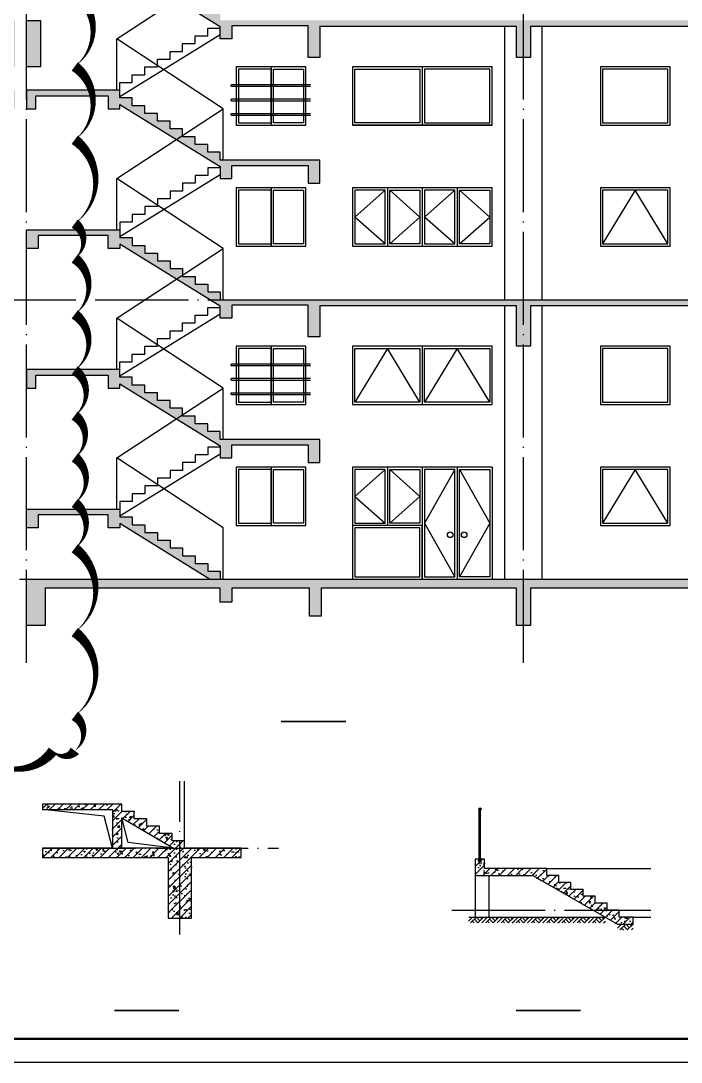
# Model space of a CAD drawing. Extents: x 6843040 to 15500510, y -6507076 to -4940511.
# Drawn here: x 7890924 to 7905111, y -6077476 to -6055108 of the extents above; entities that cross this region are included whole.
import ezdxf

# ---------------------------------------------------------------- set-up
doc = ezdxf.new("R2010")
doc.units = 0
doc.header["$LTSCALE"] = 1000
doc.header["$MEASUREMENT"] = 0
doc.linetypes.add('DASH', pattern=[0.35, 0.25, -0.1])
doc.linetypes.add('DOTE', pattern=[2.42, 2, -0.2, 0.02, -0.2])
for name, color, linetype in [('COLUMN', 10, 'Continuous'), ('DIM_SYMB', 3, 'Continuous'), ('DOTE', 8, 'DOTE'), ('E_LINE_4', 5, 'Continuous'), ('E_LINE_5', 8, 'Continuous'), ('FLOOR', 9, 'Continuous'), ('plan-1', 40, 'Continuous'), ('PUB_HACTH', 8, 'Continuous'), ('PUB_HATCH', 8, 'Continuous'), ('PUB_TITLE', 4, 'Continuous'), ('RAIL', 163, 'Continuous'), ('S_E_STAIR', 4, 'Continuous'), ('WALL6', 5, 'Continuous'), ('WINDOW', 4, 'Continuous')]:
    doc.layers.add(name, color=color, linetype=linetype)
doc.layers.add('DIM_MODI', color=6, linetype='Continuous', plot=False)
pattern_1 = [(45, (0, 0), (-88.3883476, 88.3883476), []), (50, (0, 0), (358.630091, -31.3760675), [37.5, -412.5]), (355, (0, 0), (-69.375667, 376.096067), [30, -330]), (100.4514, (29.9, -2.6), (289.254691, 344.719771), [31.870095, -350.571056]), (46.1842, (0, 100), (533.620524, -82.759507), [56.25, -618.75]), (96.6356, (44.47, 93.1), (467.331353, 487.058935), [47.805144, -525.8565]), (351.1842, (0, 100), (467.330973, 487.0593), [45, -495]), (21, (50, 75), (298.453526, -201.309445), [37.5, -412.5]), (326, (50, 75), (121.657666, 362.575023), [30, -330]), (71.4514, (74.87, 58.22), (420.111314, 161.265248), [31.870095, -350.571056]), (37.5, (0, 0), (6.0799277, 166.4469269), [0, -326, 0, -335, 0, -331.25]), (7.5, (0, 0), (131.5347687, 197.205856), [0, -191, 0, -318.5, 0, -126.25]), (327.5, (-111.5, 0), (266.911218, -11.2774359), [0, -125, 0, -390, 0, -517.5]), (317.5, (-161.5, 0), (291.5930847, 50.052491), [0, -162.5, 0, -259, 0, -367.5])]

# ---------------------------------------------------------------- blocks, each defined once
blk = doc.blocks.new('hllm3')
at = {"layer": 'RAIL'}
for points in [[(7884700, -6056483), (7886399, -6056483, -1), (7886399, -6056513), (7884700, -6056513)], [(7884700, -6056793), (7886399, -6056793, -1), (7886399, -6056823), (7884700, -6056823)], [(7884700, -6057103), (7886399, -6057103, -1), (7886399, -6057133), (7884700, -6057133)]]:
    blk.add_lwpolyline(points, format="xyb", dxfattribs=at)
blk = doc.blocks.new('gtdwer34')
at = {"layer": 'WALL6'}
h = blk.add_hatch(dxfattribs=at)
h.set_pattern_fill('ANSI32', color=256, scale=2, style=0)
h.set_pattern_definition([(45, (2115741.957, -882245.928), (-6.73519209, 6.73519209), []), (45, (2115746.447, -882245.928), (-6.73519209, 6.73519209), [])])
h.paths.add_polyline_path([(44309, -285947), (44243, -285947), (44243, -285953), (44309, -285953)])
for p, q in [((44261, -285909), (44261, -284869)), ((44291, -285909), (44291, -284869))]:
    blk.add_line(p, q, dxfattribs=at)
at = {"layer": 'WALL6', "linetype": 'DASH', "ltscale": 0.05}
for p, q in [((44261, -285947), (44261, -285909)), ((44291, -285947), (44291, -285909))]:
    blk.add_line(p, q, dxfattribs=at)
at = {"layer": 'WALL6'}
blk.add_lwpolyline([(44243, -285947), (44309, -285947), (44309, -285953), (44243, -285953)], close=True, dxfattribs=at)
for points in [[(44250, -285924), (44250, -285920, 0.231992), (44261, -285909), (44291, -285909)], [(44303, -285924), (44303, -285920, -0.231992), (44291, -285909), (44286, -285909)]]:
    blk.add_lwpolyline(points, format="xyb", dxfattribs=at)
blk.add_lwpolyline([(44303, -285920), (44250, -285920)], dxfattribs=at)
at = {"layer": 'WALL6', "linetype": 'DASH', "ltscale": 0.05}
for points in [[(44288, -286022), (44304, -286022), (44304, -285955), (44251, -285955), (44251, -286022), (44268, -286022)], [(44304, -286022), (44304, -285955), (44251, -285955), (44251, -286022), (44268, -286022)], [(44288, -286017), (44299, -286017), (44299, -285960), (44256, -285960), (44256, -286017), (44268, -286017)], [(44268, -286017), (44268, -286022)], [(44288, -286017), (44288, -286022)]]:
    blk.add_lwpolyline(points, dxfattribs=at)
at = {"layer": 'WALL6'}
for radius in [25, 20]:
    blk.add_circle((44276, -284849), radius, dxfattribs=at)
blk = doc.blocks.new('$LinePat$素土夯实')
at = {"color": 0}
for p, q in [((0, -210), (210, 0)), ((120, -300), (420, 0)), ((420, 0), (608, -188)), ((495, -300), (795, 0)), ((615, 0), (705, -90)), ((210, -210), (300, -300)), ((315, -105), (502, -293)), ((705, -300), (795, -210))]:
    blk.add_line(p, q, dxfattribs=at)

msp = doc.modelspace()

# ---------------------------------------------------------------- hatches: boundary and pattern name
at = {"layer": 'PUB_HATCH'}
h = msp.add_hatch(dxfattribs=at)
h.set_pattern_fill('钢筋混凝土', color=256, scale=50, style=0)
h.set_pattern_definition(pattern_1)
h.paths.add_polyline_path([(7894980.8, -6067097.8), (7893049.3, -6065905.5), (7893049.3, -6065997.8), (7892799.3, -6065997.8), (7892799.3, -6065717.8), (7891299.3, -6065717.8), (7891299.3, -6065997.8), (7891049.3, -6065997.8), (7891049.3, -6065597.8), (7893049.3, -6065597.8), (7893049.3, -6065764.5), (7893319.3, -6065764.5), (7893319.3, -6065931.1), (7893589.3, -6065931.1), (7893589.3, -6066097.8), (7893859.3, -6066097.8), (7893859.3, -6066264.5), (7894129.3, -6066264.5), (7894129.3, -6066431.1), (7894399.3, -6066431.1), (7894399.3, -6066597.8), (7894669.3, -6066597.8), (7894669.3, -6066764.5), (7894939.3, -6066764.5), (7894939.3, -6066931.1), (7895209.3, -6066931.1), (7895209.3, -6067097.8), (7905924.3, -6067097.8), (7905924.3, -6067497.8), (7908724.3, -6067497.8), (7908724.3, -6067097.8), (7909024.3, -6067097.8), (7909024.3, -6067497.8), (7912524.3, -6067497.8), (7912524.3, -6067097.8), (7912824.3, -6067097.8), (7912824.3, -6068097.8), (7912524.3, -6068097.8), (7912524.3, -6067697.8), (7909024.3, -6067697.8), (7909024.3, -6067897.8), (7908724.3, -6067897.8), (7908724.3, -6067697.8), (7905924.3, -6067697.8), (7905924.3, -6068097.8), (7905624.3, -6068097.8), (7905624.3, -6067297.8), (7901874.3, -6067297.8), (7901874.3, -6068097.8), (7901574.3, -6068097.8), (7901574.3, -6067297.8), (7897373.9, -6067297.8), (7897373.9, -6067897.8), (7897123.9, -6067897.8), (7897123.9, -6067297.8), (7895459.3, -6067297.8), (7895459.3, -6067597.8), (7895209.3, -6067597.8), (7895209.3, -6067297.8), (7891449.3, -6067297.8), (7891449.3, -6068097.8), (7891049.3, -6068097.8), (7891049.3, -6067097.8)])
h.paths.add_polyline_path([(7895209.3, -6064238.8), (7895209.3, -6064497.8), (7895459.3, -6064497.8), (7895459.3, -6064217.8), (7897098.9, -6064217.8), (7897098.9, -6064597.8), (7897348.9, -6064597.8), (7897348.9, -6064097.8), (7895209.3, -6064097.8), (7895209.3, -6063931.1), (7894939.3, -6063931.1), (7894939.3, -6063764.5), (7894669.3, -6063764.5), (7894669.3, -6063597.8), (7894399.3, -6063597.8), (7894399.3, -6063431.1), (7894129.3, -6063431.1), (7894129.3, -6063264.5), (7893859.3, -6063264.5), (7893859.3, -6063097.8), (7893589.3, -6063097.8), (7893589.3, -6062931.1), (7893319.3, -6062931.1), (7893319.3, -6062764.5), (7893049.3, -6062764.5), (7893049.3, -6062597.8), (7891049.3, -6062597.8), (7891049.3, -6062997.8), (7891249.3, -6062997.8), (7891249.3, -6062717.8), (7892799.3, -6062717.8), (7892799.3, -6062997.8), (7893049.3, -6062997.8), (7893049.3, -6062905.5)])
h.paths.add_polyline_path([(7908724.3, -6061227.8), (7905924.3, -6061227.8), (7905924.3, -6062097.8), (7905624.3, -6062097.8), (7905624.3, -6061227.8), (7901874.3, -6061227.8), (7901874.3, -6062097.8), (7901574.3, -6062097.8), (7901574.3, -6061227.8), (7897348.9, -6061227.8), (7897348.9, -6061897.8), (7897098.9, -6061897.8), (7897098.9, -6061217.8), (7895459.3, -6061217.8), (7895459.3, -6061497.8), (7895209.3, -6061497.8), (7895209.3, -6061238.8), (7893049.3, -6059905.5), (7893049.3, -6059997.8), (7892799.3, -6059997.8), (7892799.3, -6059717.8), (7891299.3, -6059717.8), (7891299.3, -6059997.8), (7891049.3, -6059997.8), (7891049.3, -6059597.8), (7893049.3, -6059597.8), (7893049.3, -6059764.5), (7893319.3, -6059764.5), (7893319.3, -6059931.1), (7893589.3, -6059931.1), (7893589.3, -6060097.8), (7893859.3, -6060097.8), (7893859.3, -6060264.5), (7894129.3, -6060264.5), (7894129.3, -6060431.1), (7894399.3, -6060431.1), (7894399.3, -6060597.8), (7894669.3, -6060597.8), (7894669.3, -6060764.5), (7894939.3, -6060764.5), (7894939.3, -6060931.1), (7895209.3, -6060931.1), (7895209.3, -6061097.8), (7912824.3, -6061097.8), (7912824.3, -6062097.8), (7912524.3, -6062097.8), (7912524.3, -6061227.8), (7909024.3, -6061227.8), (7909024.3, -6061897.8), (7908724.3, -6061897.8)])
h.paths.add_polyline_path([(7895209.3, -6058238.8), (7895209.3, -6058497.8), (7895459.3, -6058497.8), (7895459.3, -6058217.8), (7897098.9, -6058217.8), (7897098.9, -6058597.8), (7897348.9, -6058597.8), (7897348.9, -6058097.8), (7895209.3, -6058097.8), (7895209.3, -6057931.1), (7894939.3, -6057931.1), (7894939.3, -6057764.5), (7894669.3, -6057764.5), (7894669.3, -6057597.8), (7894399.3, -6057597.8), (7894399.3, -6057431.1), (7894129.3, -6057431.1), (7894129.3, -6057264.5), (7893859.3, -6057264.5), (7893859.3, -6057097.8), (7893589.3, -6057097.8), (7893589.3, -6056931.1), (7893319.3, -6056931.1), (7893319.3, -6056764.5), (7893049.3, -6056764.5), (7893049.3, -6056597.8), (7891049.3, -6056597.8), (7891049.3, -6056997.8), (7891249.3, -6056997.8), (7891249.3, -6056717.8), (7892799.3, -6056717.8), (7892799.3, -6056997.8), (7893049.3, -6056997.8), (7893049.3, -6056905.5)])
h.paths.add_polyline_path([(7886639.3, -6058238.8), (7886639.3, -6058497.8), (7886389.3, -6058497.8), (7886389.3, -6058217.8), (7884749.6, -6058217.8), (7884749.6, -6058597.8), (7884499.6, -6058597.8), (7884499.6, -6058097.8), (7886639.3, -6058097.8), (7886639.3, -6057931.1), (7886909.3, -6057931.1), (7886909.3, -6057764.5), (7887179.3, -6057764.5), (7887179.3, -6057597.8), (7887449.3, -6057597.8), (7887449.3, -6057431.1), (7887719.3, -6057431.1), (7887719.3, -6057264.5), (7887989.3, -6057264.5), (7887989.3, -6057097.8), (7888259.3, -6057097.8), (7888259.3, -6056931.1), (7888529.3, -6056931.1), (7888529.3, -6056764.5), (7888799.3, -6056764.5), (7888799.3, -6056597.8), (7890799.3, -6056597.8), (7890799.3, -6056997.8), (7890599.3, -6056997.8), (7890599.3, -6056717.8), (7889049.3, -6056717.8), (7889049.3, -6056997.8), (7888799.3, -6056997.8), (7888799.3, -6056905.5)])
h.paths.add_polyline_path([(7886639.3, -6055097.8), (7886639.3, -6054931.1), (7886909.3, -6054931.1), (7886909.3, -6054764.5), (7887179.3, -6054764.5), (7887179.3, -6054597.8), (7887449.3, -6054597.8), (7887449.3, -6054431.1), (7887719.3, -6054431.1), (7887719.3, -6054264.5), (7887989.3, -6054264.5), (7887989.3, -6054097.8), (7888259.3, -6054097.8), (7888259.3, -6053931.1), (7888529.3, -6053931.1), (7888529.3, -6053764.5), (7888799.3, -6053764.5), (7888799.3, -6053597.8), (7890799.3, -6053597.8), (7890799.3, -6053997.8), (7890549.3, -6053997.8), (7890549.3, -6053717.8), (7889049.3, -6053717.8), (7889049.3, -6053997.8), (7888799.3, -6053997.8), (7888799.3, -6053905.5), (7886639.3, -6055238.8), (7886639.3, -6055497.8), (7886389.3, -6055497.8), (7886389.3, -6055217.8), (7884749.6, -6055217.8), (7884749.6, -6055897.8), (7884499.6, -6055897.8), (7884499.6, -6055227.8), (7879674.2, -6055227.8), (7879674.2, -6056097.8), (7879374.2, -6056097.8), (7879374.2, -6055097.8)])
h.paths.add_polyline_path([(7891349.3, -6056097.8), (7891049.3, -6056097.8), (7891049.3, -6055097.8), (7891349.3, -6055097.8)])
h.paths.add_polyline_path([(7890799.3, -6056097.8), (7890499.2, -6056097.8), (7890499.2, -6055097.8), (7890799.3, -6055097.8)], flags=17)
h.paths.add_polyline_path([(7895209.3, -6055097.8), (7905924.3, -6055097.8), (7905924.3, -6055497.8), (7908724.3, -6055497.8), (7908724.3, -6055097.8), (7909024.3, -6055097.8), (7909024.3, -6055497.8), (7912524.3, -6055497.8), (7912524.3, -6055097.8), (7912824.3, -6055097.8), (7912824.3, -6056097.8), (7912524.3, -6056097.8), (7912524.3, -6055627.8), (7909024.3, -6055627.8), (7909024.3, -6055897.8), (7908724.3, -6055897.8), (7908724.3, -6055627.8), (7905924.3, -6055627.8), (7905924.3, -6055897.8), (7905624.3, -6055897.8), (7905624.3, -6055227.8), (7901874.3, -6055227.8), (7901874.3, -6055897.8), (7901574.3, -6055897.8), (7901574.3, -6055227.8), (7897348.9, -6055227.8), (7897348.9, -6055897.8), (7897098.9, -6055897.8), (7897098.9, -6055217.8), (7895459.3, -6055217.8), (7895459.3, -6055497.8), (7895209.3, -6055497.8), (7895209.3, -6055238.8), (7893049.3, -6053905.5), (7893049.3, -6053997.8), (7892799.3, -6053997.8), (7892799.3, -6053717.8), (7891299.3, -6053717.8), (7891299.3, -6053997.8), (7891049.3, -6053997.8), (7891049.3, -6053597.8), (7893049.3, -6053597.8), (7893049.3, -6053764.5), (7893319.3, -6053764.5), (7893319.3, -6053931.1), (7893589.3, -6053931.1), (7893589.3, -6054097.8), (7893859.3, -6054097.8), (7893859.3, -6054264.5), (7894129.3, -6054264.5), (7894129.3, -6054431.1), (7894399.3, -6054431.1), (7894399.3, -6054597.8), (7894669.3, -6054597.8), (7894669.3, -6054764.5), (7894939.3, -6054764.5), (7894939.3, -6054931.1), (7895209.3, -6054931.1)])
h.paths.add_polyline_path([(7895209.3, -6052238.8), (7895209.3, -6052497.8), (7895459.3, -6052497.8), (7895459.3, -6052217.8), (7897098.9, -6052217.8), (7897098.9, -6052597.8), (7897348.9, -6052597.8), (7897348.9, -6052097.8), (7895209.3, -6052097.8), (7895209.3, -6051931.1), (7894939.3, -6051931.1), (7894939.3, -6051764.5), (7894669.3, -6051764.5), (7894669.3, -6051597.8), (7894399.3, -6051597.8), (7894399.3, -6051431.1), (7894129.3, -6051431.1), (7894129.3, -6051264.5), (7893859.3, -6051264.5), (7893859.3, -6051097.8), (7893589.3, -6051097.8), (7893589.3, -6050931.1), (7893319.3, -6050931.1), (7893319.3, -6050764.5), (7893049.3, -6050764.5), (7893049.3, -6050597.8), (7891049.3, -6050597.8), (7891049.3, -6050997.8), (7891249.3, -6050997.8), (7891249.3, -6050717.8), (7892799.3, -6050717.8), (7892799.3, -6050997.8), (7893049.3, -6050997.8), (7893049.3, -6050905.5)])
h.paths.add_polyline_path([(7886639.3, -6052238.8), (7886639.3, -6052497.8), (7886389.3, -6052497.8), (7886389.3, -6052217.8), (7884749.6, -6052217.8), (7884749.6, -6052597.8), (7884499.6, -6052597.8), (7884499.6, -6052097.8), (7886639.3, -6052097.8), (7886639.3, -6051931.1), (7886909.3, -6051931.1), (7886909.3, -6051764.5), (7887179.3, -6051764.5), (7887179.3, -6051597.8), (7887449.3, -6051597.8), (7887449.3, -6051431.1), (7887719.3, -6051431.1), (7887719.3, -6051264.5), (7887989.3, -6051264.5), (7887989.3, -6051097.8), (7888259.3, -6051097.8), (7888259.3, -6050931.1), (7888529.3, -6050931.1), (7888529.3, -6050764.5), (7888799.3, -6050764.5), (7888799.3, -6050597.8), (7890799.3, -6050597.8), (7890799.3, -6050997.8), (7890599.3, -6050997.8), (7890599.3, -6050717.8), (7889049.3, -6050717.8), (7889049.3, -6050997.8), (7888799.3, -6050997.8), (7888799.3, -6050905.5)])
h.paths.add_polyline_path([(7891349.3, -6050097.8), (7891049.3, -6050097.8), (7891049.3, -6049097.8), (7891349.3, -6049097.8)])
h.paths.add_polyline_path([(7890799.3, -6050097.8), (7890499.2, -6050097.8), (7890499.2, -6049097.8), (7890799.3, -6049097.8)], flags=17)
h.paths.add_polyline_path([(7895209.3, -6046238.8), (7895209.3, -6046497.8), (7895459.3, -6046497.8), (7895459.3, -6046217.8), (7897098.9, -6046217.8), (7897098.9, -6046597.8), (7897348.9, -6046597.8), (7897348.9, -6046097.8), (7895209.3, -6046097.8), (7895209.3, -6045931.1), (7894939.3, -6045931.1), (7894939.3, -6045764.5), (7894669.3, -6045764.5), (7894669.3, -6045597.8), (7894399.3, -6045597.8), (7894399.3, -6045431.1), (7894129.3, -6045431.1), (7894129.3, -6045264.5), (7893859.3, -6045264.5), (7893859.3, -6045097.8), (7893589.3, -6045097.8), (7893589.3, -6044931.1), (7893319.3, -6044931.1), (7893319.3, -6044764.5), (7893049.3, -6044764.5), (7893049.3, -6044597.8), (7891049.3, -6044597.8), (7891049.3, -6044997.8), (7891249.3, -6044997.8), (7891249.3, -6044717.8), (7892799.3, -6044717.8), (7892799.3, -6044997.8), (7893049.3, -6044997.8), (7893049.3, -6044905.5)])
h.paths.add_polyline_path([(7895209.3, -6049097.8), (7905924.3, -6049097.8), (7905924.3, -6049497.8), (7908724.3, -6049497.8), (7908724.3, -6049097.8), (7909024.3, -6049097.8), (7909024.3, -6049497.8), (7912524.3, -6049497.8), (7912524.3, -6049097.8), (7912824.3, -6049097.8), (7912824.3, -6050097.8), (7912524.3, -6050097.8), (7912524.3, -6049627.8), (7909024.3, -6049627.8), (7909024.3, -6049897.8), (7908724.3, -6049897.8), (7908724.3, -6049627.8), (7905924.3, -6049627.8), (7905924.3, -6050097.8), (7905624.3, -6050097.8), (7905624.3, -6049227.8), (7901874.3, -6049227.8), (7901874.3, -6050097.8), (7901574.3, -6050097.8), (7901574.3, -6049227.8), (7897348.9, -6049227.8), (7897348.9, -6049897.8), (7897098.9, -6049897.8), (7897098.9, -6049217.8), (7895459.3, -6049217.8), (7895459.3, -6049497.8), (7895209.3, -6049497.8), (7895209.3, -6049238.8), (7893049.3, -6047905.5), (7893049.3, -6047997.8), (7892799.3, -6047997.8), (7892799.3, -6047717.8), (7891299.3, -6047717.8), (7891299.3, -6047997.8), (7891049.3, -6047997.8), (7891049.3, -6047597.8), (7893049.3, -6047597.8), (7893049.3, -6047764.5), (7893319.3, -6047764.5), (7893319.3, -6047931.1), (7893589.3, -6047931.1), (7893589.3, -6048097.8), (7893859.3, -6048097.8), (7893859.3, -6048264.5), (7894129.3, -6048264.5), (7894129.3, -6048431.1), (7894399.3, -6048431.1), (7894399.3, -6048597.8), (7894669.3, -6048597.8), (7894669.3, -6048764.5), (7894939.3, -6048764.5), (7894939.3, -6048931.1), (7895209.3, -6048931.1)])
h.paths.add_polyline_path([(7891349.3, -6044097.8), (7891049.3, -6044097.8), (7891049.3, -6043097.8), (7891349.3, -6043097.8)])
h.paths.add_polyline_path([(7890799.3, -6044097.8), (7890499.2, -6044097.8), (7890499.2, -6043097.8), (7890799.3, -6043097.8)])
h.paths.add_polyline_path([(7886639.3, -6046238.8), (7886639.3, -6046497.8), (7886389.3, -6046497.8), (7886389.3, -6046217.8), (7884749.6, -6046217.8), (7884749.6, -6046597.8), (7884499.6, -6046597.8), (7884499.6, -6046097.8), (7886639.3, -6046097.8), (7886639.3, -6045931.1), (7886909.3, -6045931.1), (7886909.3, -6045764.5), (7887179.3, -6045764.5), (7887179.3, -6045597.8), (7887449.3, -6045597.8), (7887449.3, -6045431.1), (7887719.3, -6045431.1), (7887719.3, -6045264.5), (7887989.3, -6045264.5), (7887989.3, -6045097.8), (7888259.3, -6045097.8), (7888259.3, -6044931.1), (7888529.3, -6044931.1), (7888529.3, -6044764.5), (7888799.3, -6044764.5), (7888799.3, -6044597.8), (7890799.3, -6044597.8), (7890799.3, -6044997.8), (7890599.3, -6044997.8), (7890599.3, -6044717.8), (7889049.3, -6044717.8), (7889049.3, -6044997.8), (7888799.3, -6044997.8), (7888799.3, -6044905.5)])
h.paths.add_polyline_path([(7886639.3, -6049097.8), (7879374.2, -6049097.8), (7879374.2, -6050097.8), (7879674.2, -6050097.8), (7879674.2, -6049227.8), (7884499.6, -6049227.8), (7884499.6, -6049897.8), (7884749.6, -6049897.8), (7884749.6, -6049217.8), (7886389.3, -6049217.8), (7886389.3, -6049497.8), (7886639.3, -6049497.8), (7886639.3, -6049238.8), (7888799.3, -6047905.5), (7888799.3, -6047997.8), (7889049.3, -6047997.8), (7889049.3, -6047717.8), (7890549.3, -6047717.8), (7890549.3, -6047997.8), (7890799.3, -6047997.8), (7890799.3, -6047597.8), (7888799.3, -6047597.8), (7888799.3, -6047764.5), (7888529.3, -6047764.5), (7888529.3, -6047931.1), (7888259.3, -6047931.1), (7888259.3, -6048097.8), (7887989.3, -6048097.8), (7887989.3, -6048264.5), (7887719.3, -6048264.5), (7887719.3, -6048431.1), (7887449.3, -6048431.1), (7887449.3, -6048597.8), (7887179.3, -6048597.8), (7887179.3, -6048764.5), (7886909.3, -6048764.5), (7886909.3, -6048931.1), (7886639.3, -6048931.1)])
h.paths.add_polyline_path([(7905624.3, -6043227.8), (7901874.3, -6043227.8), (7901874.3, -6044097.8), (7901574.3, -6044097.8), (7901574.3, -6043227.8), (7897348.9, -6043227.8), (7897348.9, -6043897.8), (7897098.9, -6043897.8), (7897098.9, -6043217.8), (7895459.3, -6043217.8), (7895459.3, -6043497.8), (7895209.3, -6043497.8), (7895209.3, -6042897.8), (7895409.3, -6042897.8), (7895409.3, -6043097.8), (7905924.3, -6043097.8), (7905924.3, -6043497.8), (7908724.3, -6043497.8), (7908724.3, -6043097.8), (7909024.3, -6043097.8), (7909024.3, -6043497.8), (7912524.3, -6043497.8), (7912524.3, -6043097.8), (7912824.3, -6043097.8), (7912824.3, -6044097.8), (7912524.3, -6044097.8), (7912524.3, -6043627.8), (7909024.3, -6043627.8), (7909024.3, -6043897.8), (7908724.3, -6043897.8), (7908724.3, -6043627.8), (7905924.3, -6043627.8), (7905924.3, -6044097.8), (7905624.3, -6044097.8)])
h.paths.add_polyline_path([(7886639.3, -6043497.8), (7886639.3, -6042897.8), (7886439.3, -6042897.8), (7886439.3, -6043097.8), (7879374.2, -6043097.8), (7879374.2, -6044097.8), (7879674.2, -6044097.8), (7879674.2, -6043227.8), (7884499.6, -6043227.8), (7884499.6, -6043897.8), (7884749.6, -6043897.8), (7884749.6, -6043217.8), (7886389.3, -6043217.8), (7886389.3, -6043497.8)])
h.paths.add_polyline_path([(7879374.2, -6039797.8), (7879674.2, -6039797.8), (7879674.2, -6040097.8), (7890499.2, -6040097.8), (7890499.2, -6039797.8), (7890799.3, -6039797.8), (7890799.3, -6040697.8), (7890499.2, -6040697.8), (7890499.2, -6040217.8), (7884749.6, -6040217.8), (7884749.6, -6040597.8), (7884499.6, -6040597.8), (7884499.6, -6040217.8), (7879674.2, -6040217.8), (7879674.2, -6040697.8), (7879374.2, -6040697.8)])
h.paths.add_polyline_path([(7905674.3, -6040217.8), (7905674.3, -6040497.8), (7905874.3, -6040497.8), (7905874.3, -6040217.8), (7908774.3, -6040217.8), (7908774.3, -6040497.8), (7908974.3, -6040497.8), (7908974.3, -6040217.8), (7912524.3, -6040217.8), (7912524.3, -6040697.8), (7912824.3, -6040697.8), (7912824.3, -6039797.8), (7912524.3, -6039797.8), (7912524.3, -6040097.8), (7891349.3, -6040097.8), (7891349.3, -6039797.8), (7891049.3, -6039797.8), (7891049.3, -6040697.8), (7891349.3, -6040697.8), (7891349.3, -6040217.8), (7897098.9, -6040217.8), (7897098.9, -6040597.8), (7897348.9, -6040597.8), (7897348.9, -6040217.8), (7901624.3, -6040217.8), (7901624.3, -6040597.8), (7901824.3, -6040597.8), (7901824.3, -6040217.8)])
h.paths.add_polyline_path([(7909044.3, -6067117.8), (7910764.3, -6067117.8), (7910764.3, -6067217.8), (7909044.3, -6067217.8)], flags=17)
h.paths.add_polyline_path([(7912504.3, -6067117.8), (7910784.3, -6067117.8), (7910784.3, -6067217.8), (7912504.3, -6067217.8)], flags=17)
h.paths.add_polyline_path([(7908704.3, -6067117.8), (7907334.3, -6067117.8), (7907334.3, -6067217.8), (7908704.3, -6067217.8)], flags=17)
h.paths.add_polyline_path([(7905944.3, -6067117.8), (7907314.3, -6067117.8), (7907314.3, -6067217.8), (7905944.3, -6067217.8)], flags=17)
h.paths.add_polyline_path([(7909044.3, -6055117.8), (7910764.3, -6055117.8), (7910764.3, -6055217.8), (7909044.3, -6055217.8)], flags=17)
h.paths.add_polyline_path([(7912504.3, -6055117.8), (7910784.3, -6055117.8), (7910784.3, -6055217.8), (7912504.3, -6055217.8)], flags=17)
h.paths.add_polyline_path([(7908704.3, -6055117.8), (7907334.3, -6055117.8), (7907334.3, -6055217.8), (7908704.3, -6055217.8)], flags=17)
h.paths.add_polyline_path([(7905944.3, -6055117.8), (7907314.3, -6055117.8), (7907314.3, -6055217.8), (7905944.3, -6055217.8)], flags=17)
h.paths.add_polyline_path([(7908704.3, -6049117.8), (7907334.3, -6049117.8), (7907334.3, -6049217.8), (7908704.3, -6049217.8)], flags=17)
h.paths.add_polyline_path([(7905944.3, -6049117.8), (7907314.3, -6049117.8), (7907314.3, -6049217.8), (7905944.3, -6049217.8)], flags=17)
h.paths.add_polyline_path([(7909044.3, -6049117.8), (7910764.3, -6049117.8), (7910764.3, -6049217.8), (7909044.3, -6049217.8)], flags=17)
h.paths.add_polyline_path([(7912504.3, -6049117.8), (7910784.3, -6049117.8), (7910784.3, -6049217.8), (7912504.3, -6049217.8)], flags=17)
h.paths.add_polyline_path([(7909044.3, -6043117.8), (7910764.3, -6043117.8), (7910764.3, -6043217.8), (7909044.3, -6043217.8)], flags=17)
h.paths.add_polyline_path([(7912504.3, -6043117.8), (7910784.3, -6043117.8), (7910784.3, -6043217.8), (7912504.3, -6043217.8)], flags=17)
h.paths.add_polyline_path([(7908704.3, -6043117.8), (7907334.3, -6043117.8), (7907334.3, -6043217.8), (7908704.3, -6043217.8)], flags=17)
h.paths.add_polyline_path([(7905944.3, -6043117.8), (7907314.3, -6043117.8), (7907314.3, -6043217.8), (7905944.3, -6043217.8)], flags=17)
edge = h.paths.add_edge_path()
edge.add_line((7912624.3, -6064217.8), (7912624.3, -6064497.8))
edge.add_line((7912624.3, -6064497.8), (7912824.3, -6064497.8))
edge.add_line((7912824.3, -6064497.8), (7912824.3, -6064097.8))
edge.add_line((7912824.3, -6064097.8), (7905674.3, -6064097.8))
edge.add_line((7905674.3, -6064097.8), (7905674.3, -6064497.8))
edge.add_line((7905674.3, -6064497.8), (7905874.3, -6064497.8))
edge.add_line((7905874.3, -6064497.8), (7905874.3, -6064217.8))
edge.add_line((7905874.3, -6064217.8), (7908774.3, -6064217.8))
edge.add_line((7908774.3, -6064217.8), (7908774.3, -6064497.8))
edge.add_line((7908774.3, -6064497.8), (7908974.3, -6064497.8))
edge.add_line((7908974.3, -6064497.8), (7908974.3, -6064217.8))
edge.add_line((7908974.3, -6064217.8), (7912624.3, -6064217.8))
edge.add_line((7912624.3, -6046217.8), (7912624.3, -6046497.8))
edge.add_line((7912624.3, -6046497.8), (7912824.3, -6046497.8))
edge.add_line((7912824.3, -6046497.8), (7912824.3, -6046097.8))
edge.add_line((7912824.3, -6046097.8), (7905674.3, -6046097.8))
edge.add_line((7905674.3, -6046097.8), (7905674.3, -6046497.8))
edge.add_line((7905674.3, -6046497.8), (7905874.3, -6046497.8))
edge.add_line((7905874.3, -6046497.8), (7905874.3, -6046217.8))
edge.add_line((7905874.3, -6046217.8), (7908774.3, -6046217.8))
edge.add_line((7908774.3, -6046217.8), (7908774.3, -6046497.8))
edge.add_line((7908774.3, -6046497.8), (7908974.3, -6046497.8))
edge.add_line((7908974.3, -6046497.8), (7908974.3, -6046217.8))
edge.add_line((7908974.3, -6046217.8), (7912624.3, -6046217.8))
edge.add_line((7912624.3, -6052217.8), (7912624.3, -6052497.8))
edge.add_line((7912624.3, -6052497.8), (7912824.3, -6052497.8))
edge.add_line((7912824.3, -6052497.8), (7912824.3, -6052097.8))
edge.add_line((7912824.3, -6052097.8), (7905674.3, -6052097.8))
edge.add_line((7905674.3, -6052097.8), (7905674.3, -6052497.8))
edge.add_line((7905674.3, -6052497.8), (7905874.3, -6052497.8))
edge.add_line((7905874.3, -6052497.8), (7905874.3, -6052217.8))
edge.add_line((7905874.3, -6052217.8), (7908774.3, -6052217.8))
edge.add_line((7908774.3, -6052217.8), (7908774.3, -6052497.8))
edge.add_line((7908774.3, -6052497.8), (7908974.3, -6052497.8))
edge.add_line((7908974.3, -6052497.8), (7908974.3, -6052217.8))
edge.add_line((7908974.3, -6052217.8), (7912624.3, -6052217.8))
h = msp.add_hatch(dxfattribs=at)
h.set_pattern_fill('钢筋混凝土', color=256, scale=50, style=0)
h.set_pattern_definition(pattern_1)
h.paths.add_polyline_path([(7895659.9, -6072880.5), (7894442.5, -6072880.5), (7894442.5, -6072722.2), (7894172.5, -6072722.2), (7894172.5, -6072563.8), (7893902.5, -6072563.8), (7893902.5, -6072405.5), (7893632.5, -6072405.5), (7893632.5, -6072247.2), (7893362.5, -6072247.2), (7893362.5, -6072088.8), (7893092.5, -6072088.8), (7893092.5, -6071930.5), (7891390.5, -6071930.5), (7891390.5, -6072050.5), (7892892.5, -6072050.5), (7892892.5, -6072880.5), (7891390.5, -6072880.5), (7891390.5, -6073080.5), (7894092.5, -6073080.5), (7894092.5, -6074380.5), (7894592.5, -6074380.5), (7894592.5, -6073080.5), (7895659.9, -6073080.5)])
h.paths.add_polyline_path([(7894205.3, -6072880.5), (7893092.5, -6072880.5), (7893092.5, -6072227.9)], flags=16)
h = msp.add_hatch(dxfattribs=at)
h.set_pattern_fill('钢筋混凝土', color=256, scale=50, style=0)
h.set_pattern_definition([(45, (-100561.58, 116936.59), (-88.3883476, 88.3883476), []), (50, (-100561.58, 116936.6), (358.630091, -31.3760675), [37.5, -412.5]), (355, (-100561.58, 116936.6), (-69.375667, 376.096067), [30, -330]), (100.4514, (-100531.7, 116933.97), (289.254691, 344.719771), [31.870095, -350.571056]), (46.1842, (-100561.6, 117036.6), (533.620524, -82.759507), [56.25, -618.75]), (96.6356, (-100517.1, 117029.7), (467.331353, 487.058935), [47.805144, -525.8565]), (351.1842, (-100561.6, 117036.6), (467.330973, 487.0593), [45, -495]), (21, (-100511.58, 117011.6), (298.453526, -201.309445), [37.5, -412.5]), (326, (-100511.58, 117011.6), (121.657666, 362.575023), [30, -330]), (71.4514, (-100486.7, 116994.8), (420.111314, 161.265248), [31.870095, -350.571056]), (37.5, (-100561.58, 116936.59), (6.0799277, 166.4469269), [0, -326, 0, -335, 0, -331.25]), (7.5, (-100561.58, 116936.59), (131.5347687, 197.205856), [0, -191, 0, -318.5, 0, -126.25]), (327.5, (-100673.08, 116936.59), (266.911218, -11.2774359), [0, -125, 0, -390, 0, -517.5]), (317.5, (-100723.08, 116936.59), (291.5930847, 50.052491), [0, -162.5, 0, -259, 0, -367.5])])
h.paths.add_polyline_path([(7900688.5, -6073113.5), (7900688.5, -6073463.5), (7900988.5, -6073463.5), (7901921.9, -6073463.5), (7902021.2, -6073520.8), (7902108.2, -6073570.9), (7902222.1, -6073636.6), (7903741.9, -6074513.5), (7904082.1, -6074513.5), (7904082.1, -6074363.5), (7903782.1, -6074363.5), (7903782.1, -6074213.5), (7903522.1, -6074213.5), (7903522.1, -6074063.5), (7903262.1, -6074063.5), (7903262.1, -6073913.5), (7903002.1, -6073913.5), (7903002.1, -6073763.5), (7902742.1, -6073763.5), (7902742.1, -6073613.5), (7902482.1, -6073613.5), (7902482.1, -6073463.5), (7902222.1, -6073463.5), (7902222.1, -6073313.5), (7900888.5, -6073313.5), (7900888.5, -6073113.5)])

# ---------------------------------------------------------------- linework, layer by layer
msp.add_lwpolyline([(7894442.5, -6072722.2), (7894442.5, -6071437)])
at = {"layer": 'COLUMN'}
for points in [[(7905624.3, -6055227.8), (7901874.3, -6055227.8), (7901874.3, -6055897.8), (7901574.3, -6055897.8), (7901574.3, -6055227.8), (7897348.9, -6055227.8), (7897348.9, -6055897.8), (7897098.9, -6055897.8), (7897098.9, -6055217.8), (7895459.3, -6055217.8), (7895459.3, -6055497.8), (7895209.3, -6055497.8), (7895209.3, -6055238.8), (7893049.3, -6053905.5)], [(7895209.3, -6058238.8), (7895209.3, -6058497.8), (7895459.3, -6058497.8), (7895459.3, -6058217.8), (7897098.9, -6058217.8), (7897098.9, -6058597.8), (7897348.9, -6058597.8), (7897348.9, -6058097.8), (7895209.3, -6058097.8), (7895209.3, -6057931.1), (7894939.3, -6057931.1), (7894939.3, -6057764.5), (7894669.3, -6057764.5), (7894669.3, -6057597.8), (7894399.3, -6057597.8), (7894399.3, -6057431.1), (7894129.3, -6057431.1), (7894129.3, -6057264.5), (7893859.3, -6057264.5), (7893859.3, -6057097.8), (7893589.3, -6057097.8), (7893589.3, -6056931.1), (7893319.3, -6056931.1), (7893319.3, -6056764.5), (7893049.3, -6056764.5), (7893049.3, -6056597.8), (7891049.3, -6056597.8), (7891049.3, -6056997.8), (7891249.3, -6056997.8), (7891249.3, -6056717.8), (7892799.3, -6056717.8), (7892799.3, -6056997.8), (7893049.3, -6056997.8), (7893049.3, -6056905.5), (7895209.3, -6058238.8)], [(7905624.3, -6061227.8), (7901874.3, -6061227.8), (7901874.3, -6062097.8), (7901574.3, -6062097.8), (7901574.3, -6061227.8), (7897348.9, -6061227.8), (7897348.9, -6061897.8), (7897098.9, -6061897.8), (7897098.9, -6061217.8), (7895459.3, -6061217.8), (7895459.3, -6061497.8), (7895209.3, -6061497.8), (7895209.3, -6061238.8), (7893049.3, -6059905.5), (7893049.3, -6059997.8), (7892799.3, -6059997.8), (7892799.3, -6059717.8), (7891299.3, -6059717.8), (7891299.3, -6059997.8), (7891049.3, -6059997.8), (7891049.3, -6059597.8), (7893049.3, -6059597.8), (7893049.3, -6059764.5), (7893319.3, -6059764.5), (7893319.3, -6059931.1), (7893589.3, -6059931.1), (7893589.3, -6060097.8), (7893859.3, -6060097.8), (7893859.3, -6060264.5), (7894129.3, -6060264.5), (7894129.3, -6060431.1), (7894399.3, -6060431.1), (7894399.3, -6060597.8), (7894669.3, -6060597.8), (7894669.3, -6060764.5), (7894939.3, -6060764.5), (7894939.3, -6060931.1), (7895209.3, -6060931.1), (7895209.3, -6061097.8), (7912824.3, -6061097.8)], [(7895209.3, -6064238.8), (7895209.3, -6064497.8), (7895459.3, -6064497.8), (7895459.3, -6064217.8), (7897098.9, -6064217.8), (7897098.9, -6064597.8), (7897348.9, -6064597.8), (7897348.9, -6064097.8), (7895209.3, -6064097.8), (7895209.3, -6063931.1), (7894939.3, -6063931.1), (7894939.3, -6063764.5), (7894669.3, -6063764.5), (7894669.3, -6063597.8), (7894399.3, -6063597.8), (7894399.3, -6063431.1), (7894129.3, -6063431.1), (7894129.3, -6063264.5), (7893859.3, -6063264.5), (7893859.3, -6063097.8), (7893589.3, -6063097.8), (7893589.3, -6062931.1), (7893319.3, -6062931.1), (7893319.3, -6062764.5), (7893049.3, -6062764.5), (7893049.3, -6062597.8), (7891049.3, -6062597.8), (7891049.3, -6062997.8), (7891249.3, -6062997.8), (7891249.3, -6062717.8), (7892799.3, -6062717.8), (7892799.3, -6062997.8), (7893049.3, -6062997.8), (7893049.3, -6062905.5), (7895209.3, -6064238.8)], [(7894980.8, -6067097.8), (7893049.3, -6065905.5), (7893049.3, -6065997.8), (7892799.3, -6065997.8), (7892799.3, -6065717.8), (7891299.3, -6065717.8), (7891299.3, -6065997.8), (7891049.3, -6065997.8), (7891049.3, -6065597.8), (7893049.3, -6065597.8), (7893049.3, -6065764.5), (7893319.3, -6065764.5), (7893319.3, -6065931.1), (7893589.3, -6065931.1), (7893589.3, -6066097.8), (7893859.3, -6066097.8), (7893859.3, -6066264.5), (7894129.3, -6066264.5), (7894129.3, -6066431.1), (7894399.3, -6066431.1), (7894399.3, -6066597.8), (7894669.3, -6066597.8), (7894669.3, -6066764.5), (7894939.3, -6066764.5), (7894939.3, -6066931.1), (7895209.3, -6066931.1), (7895209.3, -6067097.8), (7905924.3, -6067097.8)], [(7905624.3, -6067297.8), (7901874.3, -6067297.8), (7901874.3, -6068097.8), (7901574.3, -6068097.8), (7901574.3, -6067297.8), (7897373.9, -6067297.8), (7897373.9, -6067897.8), (7897123.9, -6067897.8), (7897123.9, -6067297.8), (7895459.3, -6067297.8), (7895459.3, -6067597.8), (7895209.3, -6067597.8), (7895209.3, -6067297.8), (7891449.3, -6067297.8), (7891449.3, -6068097.8), (7891049.3, -6068097.8), (7891049.3, -6067097.8), (7894980.8, -6067097.8)], [(7895659.9, -6072880.5), (7894442.5, -6072880.5), (7894442.5, -6072722.2), (7894172.5, -6072722.2), (7894172.5, -6072563.8), (7893902.5, -6072563.8), (7893902.5, -6072405.5), (7893632.5, -6072405.5), (7893632.5, -6072247.2), (7893362.5, -6072247.2), (7893362.5, -6072088.8), (7893092.5, -6072088.8), (7893092.5, -6071930.5), (7891390.5, -6071930.5), (7891390.5, -6072050.5), (7892892.5, -6072050.5), (7892892.5, -6072880.5), (7891390.5, -6072880.5), (7891390.5, -6073080.5), (7894092.5, -6073080.5), (7894092.5, -6074380.5), (7894592.5, -6074380.5), (7894592.5, -6073080.5), (7895659.9, -6073080.5), (7895659.9, -6072880.5)], [(7894205.3, -6072880.5), (7893092.5, -6072880.5), (7893092.5, -6072227.9), (7894205.3, -6072880.5)], [(7900688.5, -6073113.5), (7900688.5, -6073463.5), (7900988.5, -6073463.5), (7900988.5, -6073463.5), (7901921.9, -6073463.5), (7902021.2, -6073520.8), (7902108.2, -6073570.9), (7902222.1, -6073636.6), (7903741.9, -6074513.5), (7904082.1, -6074513.5), (7904082.1, -6074363.5), (7903782.1, -6074363.5), (7903782.1, -6074213.5), (7903522.1, -6074213.5), (7903522.1, -6074063.5), (7903262.1, -6074063.5), (7903262.1, -6073913.5), (7903002.1, -6073913.5), (7903002.1, -6073763.5), (7902742.1, -6073763.5), (7902742.1, -6073613.5), (7902482.1, -6073613.5), (7902482.1, -6073463.5), (7902222.1, -6073463.5), (7902222.1, -6073313.5), (7900888.5, -6073313.5), (7900888.5, -6073113.5), (7900688.5, -6073113.5)], [(7900545.9, -6074363.5), (7903481.9, -6074363.5)], [(7904082.1, -6074363.5), (7904461.2, -6074363.5)]]:
    msp.add_lwpolyline(points, dxfattribs=at)
msp.add_lwpolyline([(7891349.3, -6056097.8), (7891049.3, -6056097.8), (7891049.3, -6055097.8), (7891349.3, -6055097.8)], close=True, dxfattribs=at)
at = {"layer": 'DIM_MODI'}
msp.add_lwpolyline([(7890041, -6070786.5, 0, 225, 0.5), (7891616, -6070786.5, 0, 225, 0.5), (7892083.7, -6070786.5, 0, 225, 0.5), (7892083.7, -6070036.5, 0, 225, 0.5), (7892083.7, -6068236.5, 0, 225, 0.5), (7892083.7, -6066436.5, 0, 225, 0.5), (7892083.7, -6065461.5, 0, 225, 0.5), (7892083.7, -6064486.5, 0, 225, 0.5), (7892083.7, -6063586.5, 0, 225, 0.5), (7892083.7, -6062611.5, 0, 225, 0.5), (7892083.7, -6061411.5, 0, 225, 0.5), (7892083.7, -6060211.5, 0, 225, 0.5), (7892083.7, -6059461.5, 0, 225, 0.5), (7892083.7, -6057661.5, 0, 225, 0.5), (7892083.7, -6056086.5, 0, 225, 0.5), (7892083.7, -6054511.5, 0, 225, 0.5)], format="xyseb", dxfattribs=at)
at = {"layer": 'DIM_SYMB', "const_width": 35}
for points in [[(7896515.3, -6070160.7), (7897907.3, -6070160.7)], [(7892933.8, -6076369.3), (7894325.8, -6076369.3)], [(7901561.2, -6076369.3), (7902953.2, -6076369.3)]]:
    msp.add_lwpolyline(points, dxfattribs=at)
at = {"layer": 'DOTE'}
for p, q in [((7891049.3, -6068897.8), (7891049.3, -6039097.8)), ((7901724.3, -6068897.8), (7901724.3, -6039097.8)), ((7894342.5, -6074730.5), (7894342.5, -6071437))]:
    msp.add_line(p, q, dxfattribs=at)
for points in [[(7878003.4, -6061097.8), (7913824.3, -6061097.8)], [(7878794, -6067097.8), (7913824.3, -6067097.8)], [(7891390.5, -6072880.5), (7896459.9, -6072880.5)], [(7900185.9, -6074213.5), (7904461.2, -6074213.5)]]:
    msp.add_lwpolyline(points, dxfattribs=at)
at = {"layer": 'E_LINE_4'}
for points in [[(7901324.3, -6061097.8), (7901324.3, -6055227.8)], [(7902124.3, -6061097.8), (7902124.3, -6055227.8)], [(7901324.3, -6067097.8), (7901324.3, -6061227.8)], [(7902124.3, -6067097.8), (7902124.3, -6061227.8)]]:
    msp.add_lwpolyline(points, dxfattribs=at)
at = {"layer": 'E_LINE_5'}
for points in [[(7897049.3, -6056097.7), (7895549.3, -6056097.7), (7895549.3, -6057347.7), (7897049.3, -6057347.7)], [(7896299.3, -6056147.8), (7895599.3, -6056147.8), (7895599.3, -6057297.8), (7896299.3, -6057297.8)], [(7896349.3, -6056147.8), (7896999.3, -6056147.8), (7896999.3, -6057297.8), (7896349.3, -6057297.8)], [(7901049.3, -6056097.8), (7898049.3, -6056097.8), (7898049.3, -6057347.8), (7901049.3, -6057347.8)], [(7898099.3, -6056147.8), (7899499.3, -6056147.8), (7899499.3, -6057297.8), (7898099.3, -6057297.8)], [(7900999.3, -6056147.8), (7899599.3, -6056147.8), (7899599.3, -6057297.8), (7900999.3, -6057297.8)], [(7904874.3, -6056097.7), (7903374.3, -6056097.7), (7903374.3, -6057347.7), (7904874.3, -6057347.7)], [(7904824.3, -6056147.8), (7903424.3, -6056147.8), (7903424.3, -6057297.8), (7904824.3, -6057297.8)], [(7897049.3, -6058697.7), (7895549.3, -6058697.7), (7895549.3, -6059947.7), (7897049.3, -6059947.7)], [(7896299.3, -6058747.8), (7895599.3, -6058747.8), (7895599.3, -6059897.8), (7896299.3, -6059897.8)], [(7896349.3, -6058747.8), (7896999.3, -6058747.8), (7896999.3, -6059897.8), (7896349.3, -6059897.8)], [(7898049.3, -6059947.8), (7901049.3, -6059947.8), (7901049.3, -6058697.8), (7898049.3, -6058697.8)], [(7898749.3, -6058747.7), (7898099.3, -6058747.7), (7898099.3, -6059897.8), (7898749.3, -6059897.8)], [(7898849.3, -6058747.7), (7899499.3, -6058747.7), (7899499.3, -6059897.8), (7898849.3, -6059897.8)], [(7900249.3, -6058747.7), (7899599.3, -6058747.7), (7899599.3, -6059897.8), (7900249.3, -6059897.8)], [(7900349.3, -6058747.7), (7900999.3, -6058747.7), (7900999.3, -6059897.8), (7900349.3, -6059897.8)], [(7904874.3, -6058697.7), (7903374.3, -6058697.7), (7903374.3, -6059947.7), (7904874.3, -6059947.7)], [(7904824.3, -6058747.8), (7903424.3, -6058747.8), (7903424.3, -6059897.9), (7904824.3, -6059897.9)], [(7897049.3, -6062097.7), (7895549.3, -6062097.7), (7895549.3, -6063347.7), (7897049.3, -6063347.7)], [(7896299.3, -6062147.8), (7895599.3, -6062147.8), (7895599.3, -6063297.8), (7896299.3, -6063297.8)], [(7896349.3, -6062147.8), (7896999.3, -6062147.8), (7896999.3, -6063297.8), (7896349.3, -6063297.8)], [(7898049.3, -6063347.8), (7901049.3, -6063347.8), (7901049.3, -6062097.8), (7898049.3, -6062097.8)], [(7898099.3, -6062147.8), (7899499.3, -6062147.8), (7899499.3, -6063297.8), (7898099.3, -6063297.8)], [(7899599.3, -6062147.8), (7900999.3, -6062147.8), (7900999.3, -6063297.8), (7899599.3, -6063297.8)], [(7904874.3, -6062097.7), (7903374.3, -6062097.7), (7903374.3, -6063347.7), (7904874.3, -6063347.7)], [(7904824.3, -6062147.8), (7903424.3, -6062147.8), (7903424.3, -6063297.9), (7904824.3, -6063297.9)], [(7897049.3, -6064697.7), (7895549.3, -6064697.7), (7895549.3, -6065947.7), (7897049.3, -6065947.7)], [(7904874.3, -6064697.7), (7903374.3, -6064697.7), (7903374.3, -6065947.7), (7904874.3, -6065947.7)], [(7896299.3, -6064747.8), (7895599.3, -6064747.8), (7895599.3, -6065897.8), (7896299.3, -6065897.8)], [(7896349.3, -6064747.8), (7896999.3, -6064747.8), (7896999.3, -6065897.8), (7896349.3, -6065897.8)], [(7904824.3, -6064747.8), (7903424.3, -6064747.8), (7903424.3, -6065897.9), (7904824.3, -6065897.9)]]:
    msp.add_lwpolyline(points, close=True, dxfattribs=at)
for points in [[(7896299.3, -6056097.8), (7896299.3, -6057347.8)], [(7899549.3, -6056097.7), (7899549.3, -6057347.8)], [(7901049.3, -6057347.8), (7898049.3, -6057347.8)], [(7903374.3, -6057347.8), (7904874.3, -6057347.8)], [(7896299.3, -6058697.8), (7896299.3, -6059947.8)], [(7898749.3, -6059897.8), (7898099.3, -6059322.8), (7898749.3, -6058747.7)], [(7898799.3, -6058697.7), (7898799.3, -6059947.8)], [(7898849.3, -6059897.8), (7899499.3, -6059322.8), (7898849.3, -6058747.7)], [(7899549.3, -6058697.7), (7899549.3, -6059947.8)], [(7900249.3, -6059897.8), (7899599.3, -6059322.8), (7900249.3, -6058747.7)], [(7900299.3, -6058697.7), (7900299.3, -6059947.8)], [(7900349.3, -6059897.8), (7900999.3, -6059322.8), (7900349.3, -6058747.7)], [(7904824.3, -6059897.9), (7904124.3, -6058747.8), (7903424.3, -6059897.9)], [(7896299.3, -6062097.8), (7896299.3, -6063347.8)], [(7899499.3, -6063297.8), (7898799.3, -6062147.8), (7898099.3, -6063297.8)], [(7899549.2, -6062097.7), (7899549.2, -6063347.8)], [(7900999.3, -6063297.8), (7900299.3, -6062147.8), (7899599.3, -6063297.8)], [(7903374.3, -6063347.8), (7904874.3, -6063347.8)], [(7896299.3, -6064697.8), (7896299.3, -6065947.8)], [(7904824.3, -6065897.9), (7904124.3, -6064747.8), (7903424.3, -6065897.9)], [(7892892.5, -6072880.5), (7892712.7, -6072190.3), (7891390.5, -6072050.5)], [(7894205.3, -6072880.5), (7893228.4, -6072757.3), (7893092.5, -6072227.9)]]:
    msp.add_lwpolyline(points, dxfattribs=at)
for centre in [(7900149.3, -6066147.8), (7900449.3, -6066147.8)]:
    msp.add_circle(centre, 60, dxfattribs=at)
at = {"layer": 'FLOOR'}
for points in [[(7902222.1, -6073313.5), (7904461.2, -6073313.5)], [(7900688.5, -6073463.5), (7900688.5, -6074363.5)], [(7900988.5, -6074363.5), (7900988.5, -6073463.5)]]:
    msp.add_lwpolyline(points, dxfattribs=at)
at = {"layer": 'PUB_TITLE'}
msp.add_lwpolyline([(7874981.3, -6077476.1), (7934431.3, -6077476.1), (7934431.3, -6035426.1), (7874981.3, -6035426.1)], close=True, dxfattribs=at)
at = {"layer": 'PUB_TITLE', "const_width": 50}
msp.add_lwpolyline([(7876231.3, -6076976.1), (7933931.3, -6076976.1), (7933931.3, -6035926.1), (7876231.3, -6035926.1)], close=True, dxfattribs=at)
at = {"layer": 'S_E_STAIR'}
for points in [[(7895269.3, -6065997.8), (7892989.3, -6064497.8), (7895269.3, -6062997.8), (7892989.3, -6061497.8), (7895269.3, -6059997.8), (7892989.3, -6058497.8), (7895269.3, -6056997.8), (7892989.3, -6055497.8), (7895269.3, -6053997.8), (7892989.3, -6052497.8), (7895269.3, -6050997.8), (7892989.3, -6049497.8), (7895269.3, -6047997.8), (7892989.3, -6046497.8), (7895269.3, -6044997.8), (7892989.3, -6043497.8), (7895269.3, -6041797.8)], [(7893049.3, -6056597.8), (7893049.3, -6056431.1), (7893319.3, -6056431.1), (7893319.3, -6056264.5), (7893589.3, -6056264.5), (7893589.3, -6056097.8), (7893859.3, -6056097.8), (7893859.3, -6055931.1), (7894129.3, -6055931.1), (7894129.3, -6055764.5), (7894399.3, -6055764.5), (7894399.3, -6055597.8), (7894669.3, -6055597.8), (7894669.3, -6055431.1), (7894939.3, -6055431.1), (7894939.3, -6055264.5), (7895209.3, -6055264.5), (7895209.3, -6055238.8)], [(7892989.3, -6056597.8), (7892989.3, -6055497.8)], [(7895209.3, -6055405.5), (7893049.3, -6056738.8)], [(7895269.3, -6058097.8), (7895269.3, -6056997.8)], [(7895209.3, -6058264.5), (7894939.3, -6058264.5), (7894939.3, -6058431.1), (7894669.3, -6058431.1), (7894669.3, -6058597.8), (7894399.3, -6058597.8), (7894399.3, -6058764.5), (7894129.3, -6058764.5), (7894129.3, -6058931.1), (7893859.3, -6058931.1), (7893859.3, -6059097.8), (7893589.3, -6059097.8), (7893589.3, -6059264.5), (7893319.3, -6059264.5), (7893319.3, -6059431.1), (7893049.3, -6059431.1), (7893049.3, -6059597.8)], [(7893049.3, -6059738.8), (7895209.3, -6058405.5)], [(7892989.3, -6059597.8), (7892989.3, -6058497.8)], [(7895269.3, -6061097.8), (7895269.3, -6059997.8)], [(7893049.3, -6062597.8), (7893049.3, -6062431.1), (7893319.3, -6062431.1), (7893319.3, -6062264.5), (7893589.3, -6062264.5), (7893589.3, -6062097.8), (7893859.3, -6062097.8), (7893859.3, -6061931.1), (7894129.3, -6061931.1), (7894129.3, -6061764.5), (7894399.3, -6061764.5), (7894399.3, -6061597.8), (7894669.3, -6061597.8), (7894669.3, -6061431.1), (7894939.3, -6061431.1), (7894939.3, -6061264.5), (7895209.3, -6061264.5), (7895209.3, -6061238.8)], [(7892989.3, -6062597.8), (7892989.3, -6061497.8)], [(7895209.3, -6061405.5), (7893049.3, -6062738.8)], [(7895269.3, -6064097.8), (7895269.3, -6062997.8)], [(7895209.3, -6064264.5), (7894939.3, -6064264.5), (7894939.3, -6064431.1), (7894669.3, -6064431.1), (7894669.3, -6064597.8), (7894399.3, -6064597.8), (7894399.3, -6064764.5), (7894129.3, -6064764.5), (7894129.3, -6064931.1), (7893859.3, -6064931.1), (7893859.3, -6065097.8), (7893589.3, -6065097.8), (7893589.3, -6065264.5), (7893319.3, -6065264.5), (7893319.3, -6065431.1), (7893049.3, -6065431.1), (7893049.3, -6065597.8)], [(7893049.3, -6065738.8), (7895209.3, -6064405.5)], [(7892989.3, -6065597.8), (7892989.3, -6064497.8)], [(7895269.3, -6067097.8), (7895269.3, -6065997.8)]]:
    msp.add_lwpolyline(points, dxfattribs=at)
at = {"layer": 'WINDOW', "color": 8}
for points in [[(7901049.3, -6064697.8), (7898049.3, -6064697.8)], [(7898049.3, -6064697.8), (7898049.3, -6067097.8)], [(7898799.3, -6064697.8), (7898799.3, -6065947.8)], [(7899549.3, -6064697.8), (7899549.3, -6067097.8)], [(7900299.3, -6064697.8), (7900299.3, -6067097.8)], [(7901049.3, -6064697.8), (7901049.3, -6067097.8)], [(7898749.3, -6064747.8), (7898099.3, -6065322.8), (7898749.3, -6065897.8)], [(7898849.3, -6064747.8), (7899499.3, -6065322.8), (7898849.3, -6065897.8)], [(7900249.3, -6064747.8), (7899599.3, -6065897.8), (7900249.3, -6067047.8)], [(7900349.3, -6064747.8), (7900999.3, -6065897.8), (7900349.3, -6067047.8)]]:
    msp.add_lwpolyline(points, dxfattribs=at)
for points in [[(7898749.3, -6064747.8), (7898099.3, -6064747.8), (7898099.3, -6065897.8), (7898749.3, -6065897.8)], [(7898849.3, -6064747.8), (7899499.3, -6064747.8), (7899499.3, -6065897.8), (7898849.3, -6065897.8)], [(7900249.3, -6064747.8), (7899599.3, -6064747.8), (7899599.3, -6067047.8), (7900249.3, -6067047.8)], [(7900349.3, -6064747.8), (7900999.3, -6064747.8), (7900999.3, -6067047.8), (7900349.3, -6067047.8)], [(7899549.3, -6065947.8), (7898049.3, -6065947.8), (7898049.3, -6067097.8), (7899549.3, -6067097.8)], [(7899499.3, -6065997.8), (7898099.3, -6065997.8), (7898099.3, -6067047.8), (7899499.3, -6067047.8)]]:
    msp.add_lwpolyline(points, close=True, dxfattribs=at)

# ---------------------------------------------------------------- block references
msp.add_blockref('gtdwer34', (7856512, -5787189.3))
at = {"layer": 'plan-1', "xscale": -1}
for p in [(15781848.5, 0), (15781848.5, -6000)]:
    msp.add_blockref('hllm3', p, dxfattribs=at)
at = {"layer": 'PUB_HACTH', "yscale": 0.4, "zscale": 0.4}
for p, xscale in [((7900538.5, -6074363.5), 0.4113836601262922), ((7900865.5, -6074363.5), 0.4113836601262922), ((7901192.6, -6074363.5), 0.4113836601262922), ((7901519.6, -6074363.5), 0.4113836601262922), ((7901846.7, -6074363.5), 0.4113836601262922), ((7902173.7, -6074363.5), 0.4113836601262922), ((7902500.8, -6074363.5), 0.4113836601262922), ((7902827.8, -6074363.5), 0.4113836601262922), ((7903154.9, -6074363.5), 0.4113836601262922), ((7903741.9, -6074513.5), 0.427882541379441)]:
    msp.add_blockref('$LinePat$素土夯实', p, dxfattribs=dict(at, xscale=xscale))

doc.saveas('drawing.dxf')
